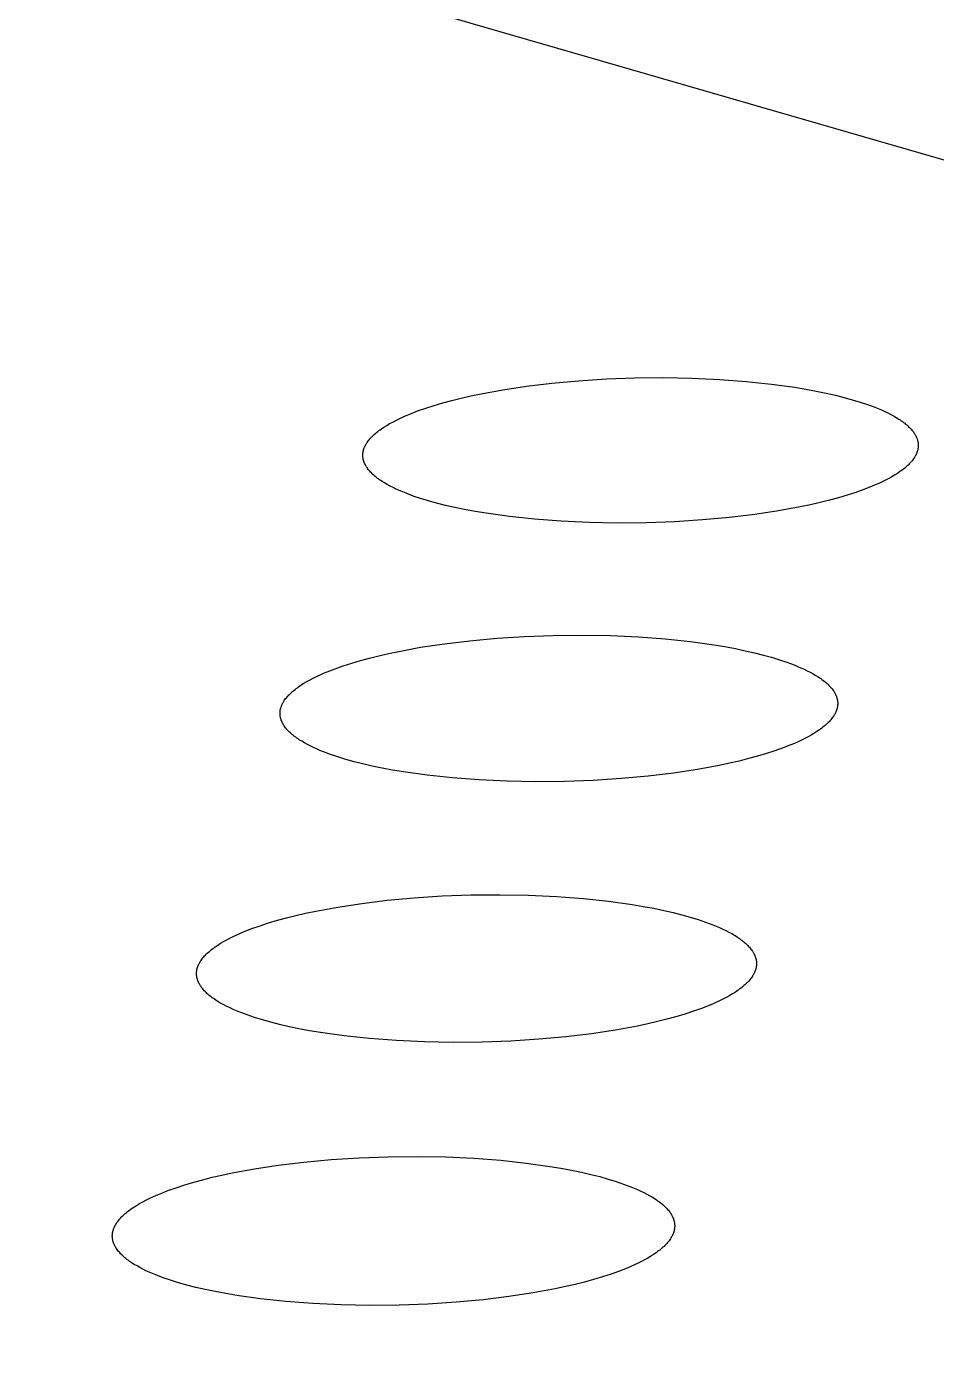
# Model space of a CAD drawing. Header units: millimetres. Extents: x -987 to 2591, y -102 to 2398.
# Drawn here: x -116.15 to -106.68, y 748.63 to 762.49 of the extents above; entities that cross this region are included whole.
import ezdxf

# ---------------------------------------------------------------- set-up
doc = ezdxf.new("R2010")
doc.units = ezdxf.units.MM
doc.header["$MEASUREMENT"] = 0
doc.layers.add('Utwórz2D linie widoczne', color=7, linetype='Continuous', true_color=0x000000)

msp = doc.modelspace()

# ---------------------------------------------------------------- linework, layer by layer
at = {"layer": 'Utwórz2D linie widoczne'}
for p, q in [((-146.357, 772.605), (34.728, 720.23)), ((-110.405, 758.81), (-110.115, 758.828)), ((-110.115, 758.828), (-109.819, 758.839)), ((-109.819, 758.839), (-109.521, 758.842)), ((-109.521, 758.842), (-109.225, 758.836)), ((-109.225, 758.836), (-108.937, 758.823)), ((-108.937, 758.823), (-108.66, 758.803)), ((-111.525, 758.652), (-111.42, 758.674)), ((-111.42, 758.674), (-111.193, 758.716)), ((-111.193, 758.716), (-110.947, 758.753)), ((-110.947, 758.753), (-110.683, 758.784)), ((-110.683, 758.784), (-110.405, 758.81)), ((-108.66, 758.803), (-108.398, 758.775)), ((-108.398, 758.775), (-108.155, 758.741)), ((-108.155, 758.741), (-108.041, 758.722)), ((-108.041, 758.722), (-107.933, 758.702)), ((-107.933, 758.702), (-107.83, 758.681)), ((-107.83, 758.681), (-107.733, 758.659)), ((-111.995, 758.524), (-111.907, 758.553)), ((-111.907, 758.553), (-111.816, 758.58)), ((-111.816, 758.58), (-111.722, 758.605)), ((-111.722, 758.605), (-111.625, 758.629)), ((-111.625, 758.629), (-111.525, 758.652)), ((-107.733, 758.659), (-107.642, 758.636)), ((-107.642, 758.636), (-107.557, 758.612)), ((-107.557, 758.612), (-107.476, 758.588)), ((-107.476, 758.588), (-107.398, 758.561)), ((-107.398, 758.561), (-107.324, 758.534)), ((-112.339, 758.38), (-112.306, 758.397)), ((-112.306, 758.397), (-112.272, 758.414)), ((-112.272, 758.414), (-112.236, 758.431)), ((-112.236, 758.431), (-112.199, 758.447)), ((-112.199, 758.447), (-112.16, 758.463)), ((-112.16, 758.463), (-112.08, 758.495)), ((-112.08, 758.495), (-111.995, 758.524)), ((-107.324, 758.534), (-107.288, 758.519)), ((-107.288, 758.519), (-107.254, 758.505)), ((-107.254, 758.505), (-107.22, 758.49)), ((-107.22, 758.49), (-107.188, 758.474)), ((-107.188, 758.474), (-107.157, 758.459)), ((-107.157, 758.459), (-107.128, 758.443)), ((-107.128, 758.443), (-107.1, 758.426)), ((-107.1, 758.426), (-107.073, 758.41)), ((-107.073, 758.41), (-107.06, 758.401)), ((-107.06, 758.401), (-107.048, 758.393)), ((-112.529, 758.253), (-112.518, 758.262)), ((-112.518, 758.262), (-112.507, 758.272)), ((-112.507, 758.272), (-112.495, 758.281)), ((-112.495, 758.281), (-112.483, 758.29)), ((-112.483, 758.29), (-112.47, 758.299)), ((-112.47, 758.299), (-112.457, 758.309)), ((-112.457, 758.309), (-112.43, 758.327)), ((-112.43, 758.327), (-112.401, 758.345)), ((-112.401, 758.345), (-112.371, 758.363)), ((-112.371, 758.363), (-112.339, 758.38)), ((-107.048, 758.393), (-107.035, 758.384)), ((-107.035, 758.384), (-107.024, 758.376)), ((-107.024, 758.376), (-107.012, 758.367)), ((-107.012, 758.367), (-107.002, 758.358)), ((-107.002, 758.358), (-106.991, 758.349)), ((-106.991, 758.349), (-106.981, 758.34)), ((-106.981, 758.34), (-106.971, 758.331)), ((-106.971, 758.331), (-106.962, 758.322)), ((-106.962, 758.322), (-106.953, 758.313)), ((-106.953, 758.313), (-106.945, 758.304)), ((-106.945, 758.304), (-106.937, 758.295)), ((-106.937, 758.295), (-106.929, 758.286)), ((-106.929, 758.286), (-106.922, 758.277)), ((-106.922, 758.277), (-106.916, 758.267)), ((-106.916, 758.267), (-106.912, 758.263)), ((-106.912, 758.263), (-106.909, 758.258)), ((-106.909, 758.258), (-106.906, 758.253)), ((-112.632, 758.118), (-112.63, 758.123)), ((-112.63, 758.123), (-112.628, 758.127)), ((-112.628, 758.127), (-112.625, 758.132)), ((-112.625, 758.132), (-112.623, 758.137)), ((-112.623, 758.137), (-112.62, 758.142)), ((-112.62, 758.142), (-112.618, 758.147)), ((-112.618, 758.147), (-112.615, 758.152)), ((-112.615, 758.152), (-112.612, 758.157)), ((-112.612, 758.157), (-112.609, 758.162)), ((-112.609, 758.162), (-112.606, 758.166)), ((-112.606, 758.166), (-112.599, 758.176)), ((-112.599, 758.176), (-112.592, 758.186)), ((-112.592, 758.186), (-112.584, 758.196)), ((-112.584, 758.196), (-112.576, 758.205)), ((-112.576, 758.205), (-112.567, 758.215)), ((-112.567, 758.215), (-112.558, 758.224)), ((-112.558, 758.224), (-112.549, 758.234)), ((-112.549, 758.234), (-112.539, 758.243)), ((-112.539, 758.243), (-112.529, 758.253)), ((-106.906, 758.253), (-106.904, 758.249)), ((-106.904, 758.249), (-106.901, 758.244)), ((-106.901, 758.244), (-106.898, 758.239)), ((-106.898, 758.239), (-106.896, 758.234)), ((-106.896, 758.234), (-106.893, 758.23)), ((-106.893, 758.23), (-106.891, 758.225)), ((-106.891, 758.225), (-106.889, 758.22)), ((-106.889, 758.22), (-106.887, 758.215)), ((-106.887, 758.215), (-106.885, 758.211)), ((-106.885, 758.211), (-106.883, 758.206)), ((-106.883, 758.206), (-106.882, 758.201)), ((-106.882, 758.201), (-106.88, 758.196)), ((-106.88, 758.196), (-106.879, 758.191)), ((-106.879, 758.191), (-106.878, 758.186)), ((-106.878, 758.186), (-106.876, 758.182)), ((-106.876, 758.182), (-106.875, 758.177)), ((-106.875, 758.177), (-106.874, 758.172)), ((-106.874, 758.172), (-106.873, 758.167)), ((-106.873, 758.167), (-106.873, 758.162)), ((-106.873, 758.162), (-106.872, 758.157)), ((-106.872, 758.157), (-106.872, 758.153)), ((-106.872, 758.153), (-106.871, 758.148)), ((-106.871, 758.123), (-106.872, 758.118)), ((-106.872, 758.118), (-106.872, 758.114)), ((-106.871, 758.148), (-106.871, 758.143)), ((-106.871, 758.143), (-106.871, 758.138)), ((-106.871, 758.138), (-106.871, 758.133)), ((-106.871, 758.133), (-106.871, 758.128)), ((-106.871, 758.128), (-106.871, 758.123)), ((-112.65, 758.039), (-112.649, 758.044)), ((-112.65, 758.035), (-112.65, 758.039)), ((-112.65, 758.03), (-112.65, 758.035)), ((-112.649, 758.025), (-112.65, 758.03)), ((-112.649, 758.054), (-112.648, 758.059)), ((-112.649, 758.049), (-112.649, 758.054)), ((-112.649, 758.044), (-112.649, 758.049)), ((-112.649, 758.02), (-112.649, 758.025)), ((-112.649, 758.015), (-112.649, 758.02)), ((-112.648, 758.01), (-112.649, 758.015)), ((-112.648, 758.059), (-112.647, 758.064)), ((-112.647, 758.005), (-112.648, 758.01)), ((-112.647, 758.069), (-112.646, 758.074)), ((-112.647, 758.064), (-112.647, 758.069)), ((-112.647, 758.001), (-112.647, 758.005)), ((-112.646, 757.996), (-112.647, 758.001)), ((-112.646, 758.074), (-112.645, 758.079)), ((-112.645, 757.991), (-112.646, 757.996)), ((-112.645, 758.079), (-112.644, 758.083)), ((-112.644, 757.986), (-112.645, 757.991)), ((-112.644, 758.083), (-112.642, 758.088)), ((-112.642, 757.981), (-112.644, 757.986)), ((-112.642, 758.088), (-112.641, 758.093)), ((-112.641, 757.976), (-112.642, 757.981)), ((-112.641, 758.093), (-112.639, 758.098)), ((-112.639, 758.098), (-112.638, 758.103)), ((-112.638, 758.103), (-112.636, 758.108)), ((-112.636, 758.108), (-112.634, 758.113)), ((-112.634, 758.113), (-112.632, 758.118)), ((-106.928, 757.987), (-106.935, 757.977)), ((-106.921, 757.996), (-106.928, 757.987)), ((-106.914, 758.006), (-106.921, 757.996)), ((-106.911, 758.011), (-106.914, 758.006)), ((-106.908, 758.016), (-106.911, 758.011)), ((-106.905, 758.021), (-106.908, 758.016)), ((-106.902, 758.026), (-106.905, 758.021)), ((-106.899, 758.03), (-106.902, 758.026)), ((-106.897, 758.035), (-106.899, 758.03)), ((-106.894, 758.04), (-106.897, 758.035)), ((-106.892, 758.045), (-106.894, 758.04)), ((-106.89, 758.05), (-106.892, 758.045)), ((-106.888, 758.055), (-106.89, 758.05)), ((-106.886, 758.06), (-106.888, 758.055)), ((-106.884, 758.065), (-106.886, 758.06)), ((-106.882, 758.07), (-106.884, 758.065)), ((-106.881, 758.074), (-106.882, 758.07)), ((-106.879, 758.079), (-106.881, 758.074)), ((-106.878, 758.084), (-106.879, 758.079)), ((-106.877, 758.089), (-106.878, 758.084)), ((-106.876, 758.094), (-106.877, 758.089)), ((-106.875, 758.099), (-106.876, 758.094)), ((-106.874, 758.104), (-106.875, 758.099)), ((-106.873, 758.109), (-106.874, 758.104)), ((-106.872, 758.114), (-106.873, 758.109)), ((-112.639, 757.972), (-112.641, 757.976)), ((-112.638, 757.967), (-112.639, 757.972)), ((-112.636, 757.962), (-112.638, 757.967)), ((-112.634, 757.957), (-112.636, 757.962)), ((-112.632, 757.952), (-112.634, 757.957)), ((-112.63, 757.948), (-112.632, 757.952)), ((-112.628, 757.943), (-112.63, 757.948)), ((-112.626, 757.938), (-112.628, 757.943)), ((-112.623, 757.933), (-112.626, 757.938)), ((-112.621, 757.929), (-112.623, 757.933)), ((-112.618, 757.924), (-112.621, 757.929)), ((-112.615, 757.919), (-112.618, 757.924)), ((-112.612, 757.915), (-112.615, 757.919)), ((-112.609, 757.91), (-112.612, 757.915)), ((-112.606, 757.905), (-112.609, 757.91)), ((-112.6, 757.896), (-112.606, 757.905)), ((-112.593, 757.887), (-112.6, 757.896)), ((-112.585, 757.877), (-112.593, 757.887)), ((-112.577, 757.868), (-112.585, 757.877)), ((-112.569, 757.859), (-112.577, 757.868)), ((-112.56, 757.85), (-112.569, 757.859)), ((-112.551, 757.841), (-112.56, 757.85)), ((-112.541, 757.832), (-112.551, 757.841)), ((-107.088, 757.845), (-107.117, 757.827)), ((-107.061, 757.864), (-107.088, 757.845)), ((-107.048, 757.873), (-107.061, 757.864)), ((-107.036, 757.882), (-107.048, 757.873)), ((-107.024, 757.891), (-107.036, 757.882)), ((-107.012, 757.901), (-107.024, 757.891)), ((-107.001, 757.91), (-107.012, 757.901)), ((-106.99, 757.92), (-107.001, 757.91)), ((-106.98, 757.929), (-106.99, 757.92)), ((-106.97, 757.939), (-106.98, 757.929)), ((-106.961, 757.948), (-106.97, 757.939)), ((-106.952, 757.958), (-106.961, 757.948)), ((-106.943, 757.967), (-106.952, 757.958)), ((-106.935, 757.977), (-106.943, 757.967)), ((-112.531, 757.823), (-112.541, 757.832)), ((-112.521, 757.814), (-112.531, 757.823)), ((-112.51, 757.805), (-112.521, 757.814)), ((-112.499, 757.797), (-112.51, 757.805)), ((-112.487, 757.788), (-112.499, 757.797)), ((-112.475, 757.779), (-112.487, 757.788)), ((-112.463, 757.771), (-112.475, 757.779)), ((-112.45, 757.762), (-112.463, 757.771)), ((-112.423, 757.746), (-112.45, 757.762)), ((-112.395, 757.729), (-112.423, 757.746)), ((-112.366, 757.713), (-112.395, 757.729)), ((-112.335, 757.698), (-112.366, 757.713)), ((-107.357, 757.709), (-107.437, 757.677)), ((-107.319, 757.725), (-107.357, 757.709)), ((-107.282, 757.741), (-107.319, 757.725)), ((-107.246, 757.758), (-107.282, 757.741)), ((-107.211, 757.775), (-107.246, 757.758)), ((-107.178, 757.792), (-107.211, 757.775)), ((-107.147, 757.81), (-107.178, 757.792)), ((-107.117, 757.827), (-107.147, 757.81)), ((-112.303, 757.682), (-112.335, 757.698)), ((-112.27, 757.667), (-112.303, 757.682)), ((-112.235, 757.653), (-112.27, 757.667)), ((-112.2, 757.638), (-112.235, 757.653)), ((-112.126, 757.61), (-112.2, 757.638)), ((-112.048, 757.584), (-112.126, 757.61)), ((-111.967, 757.559), (-112.048, 757.584)), ((-107.795, 757.567), (-107.892, 757.543)), ((-107.701, 757.592), (-107.795, 757.567)), ((-107.61, 757.619), (-107.701, 757.592)), ((-107.522, 757.648), (-107.61, 757.619)), ((-107.437, 757.677), (-107.522, 757.648)), ((-111.882, 757.536), (-111.967, 757.559)), ((-111.79, 757.513), (-111.882, 757.536)), ((-111.693, 757.491), (-111.79, 757.513)), ((-111.591, 757.469), (-111.693, 757.491)), ((-111.482, 757.449), (-111.591, 757.469)), ((-111.368, 757.43), (-111.482, 757.449)), ((-111.125, 757.396), (-111.368, 757.43)), ((-108.324, 757.456), (-108.571, 757.419)), ((-108.098, 757.497), (-108.324, 757.456)), ((-107.992, 757.52), (-108.098, 757.497)), ((-107.892, 757.543), (-107.992, 757.52)), ((-110.863, 757.368), (-111.125, 757.396)), ((-110.585, 757.348), (-110.863, 757.368)), ((-110.296, 757.334), (-110.585, 757.348)), ((-110, 757.329), (-110.296, 757.334)), ((-109.701, 757.332), (-110, 757.329)), ((-109.404, 757.343), (-109.701, 757.332)), ((-109.114, 757.361), (-109.404, 757.343)), ((-108.835, 757.387), (-109.114, 757.361)), ((-108.571, 757.419), (-108.835, 757.387)), ((-112.048, 756.036), (-111.8, 756.073)), ((-111.8, 756.073), (-111.536, 756.105)), ((-111.536, 756.105), (-111.256, 756.131)), ((-111.256, 756.131), (-110.966, 756.149)), ((-110.966, 756.149), (-110.668, 756.16)), ((-110.668, 756.16), (-110.369, 756.163)), ((-110.369, 756.163), (-110.072, 756.158)), ((-110.072, 756.158), (-109.782, 756.144)), ((-109.782, 756.144), (-109.504, 756.124)), ((-109.504, 756.124), (-109.241, 756.096)), ((-109.241, 756.096), (-108.998, 756.062)), ((-108.998, 756.062), (-108.883, 756.043)), ((-108.883, 756.043), (-108.774, 756.022)), ((-112.673, 755.899), (-112.579, 755.924)), ((-112.579, 755.924), (-112.482, 755.949)), ((-112.482, 755.949), (-112.381, 755.972)), ((-112.381, 755.972), (-112.275, 755.994)), ((-112.275, 755.994), (-112.048, 756.036)), ((-108.774, 756.022), (-108.671, 756.001)), ((-108.671, 756.001), (-108.574, 755.979)), ((-108.574, 755.979), (-108.482, 755.956)), ((-108.482, 755.956), (-108.397, 755.932)), ((-108.397, 755.932), (-108.315, 755.907)), ((-108.315, 755.907), (-108.237, 755.88)), ((-113.095, 755.749), (-113.058, 755.766)), ((-113.058, 755.766), (-113.019, 755.782)), ((-113.019, 755.782), (-112.939, 755.813)), ((-112.939, 755.813), (-112.854, 755.843)), ((-112.854, 755.843), (-112.765, 755.872)), ((-112.765, 755.872), (-112.673, 755.899)), ((-108.237, 755.88), (-108.163, 755.853)), ((-108.163, 755.853), (-108.127, 755.838)), ((-108.127, 755.838), (-108.092, 755.823)), ((-108.092, 755.823), (-108.059, 755.808)), ((-108.059, 755.808), (-108.027, 755.793)), ((-108.027, 755.793), (-107.996, 755.777)), ((-107.996, 755.777), (-107.966, 755.761)), ((-113.331, 755.616), (-113.318, 755.626)), ((-113.318, 755.626), (-113.29, 755.644)), ((-113.29, 755.644), (-113.262, 755.662)), ((-113.262, 755.662), (-113.231, 755.68)), ((-113.231, 755.68), (-113.199, 755.698)), ((-113.199, 755.698), (-113.166, 755.715)), ((-113.166, 755.715), (-113.131, 755.732)), ((-113.131, 755.732), (-113.095, 755.749)), ((-107.966, 755.761), (-107.938, 755.744)), ((-107.938, 755.744), (-107.911, 755.728)), ((-107.911, 755.728), (-107.898, 755.719)), ((-107.898, 755.719), (-107.886, 755.711)), ((-107.886, 755.711), (-107.874, 755.702)), ((-107.874, 755.702), (-107.862, 755.693)), ((-107.862, 755.693), (-107.851, 755.684)), ((-107.851, 755.684), (-107.84, 755.676)), ((-107.84, 755.676), (-107.829, 755.667)), ((-107.829, 755.667), (-107.819, 755.658)), ((-107.819, 755.658), (-107.809, 755.649)), ((-107.809, 755.649), (-107.8, 755.64)), ((-107.8, 755.64), (-107.791, 755.63)), ((-107.791, 755.63), (-107.783, 755.621)), ((-113.467, 755.482), (-113.46, 755.492)), ((-113.46, 755.492), (-113.453, 755.502)), ((-113.453, 755.502), (-113.445, 755.512)), ((-113.445, 755.512), (-113.437, 755.521)), ((-113.437, 755.521), (-113.428, 755.531)), ((-113.428, 755.531), (-113.419, 755.541)), ((-113.419, 755.541), (-113.41, 755.55)), ((-113.41, 755.55), (-113.4, 755.56)), ((-113.4, 755.56), (-113.389, 755.569)), ((-113.389, 755.569), (-113.379, 755.579)), ((-113.379, 755.579), (-113.367, 755.588)), ((-113.367, 755.588), (-113.355, 755.598)), ((-113.355, 755.598), (-113.343, 755.607)), ((-113.343, 755.607), (-113.331, 755.616)), ((-107.783, 755.621), (-107.775, 755.612)), ((-107.775, 755.612), (-107.767, 755.603)), ((-107.767, 755.603), (-107.76, 755.593)), ((-107.76, 755.593), (-107.753, 755.584)), ((-107.753, 755.584), (-107.75, 755.579)), ((-107.75, 755.579), (-107.747, 755.575)), ((-107.747, 755.575), (-107.744, 755.57)), ((-107.744, 755.57), (-107.741, 755.565)), ((-107.741, 755.565), (-107.739, 755.56)), ((-107.739, 755.56), (-107.736, 755.556)), ((-107.736, 755.556), (-107.734, 755.551)), ((-107.734, 755.551), (-107.731, 755.546)), ((-107.731, 755.546), (-107.729, 755.541)), ((-107.729, 755.541), (-107.727, 755.536)), ((-107.727, 755.536), (-107.725, 755.532)), ((-107.725, 755.532), (-107.723, 755.527)), ((-107.723, 755.527), (-107.721, 755.522)), ((-107.721, 755.522), (-107.72, 755.517)), ((-107.72, 755.517), (-107.718, 755.512)), ((-107.718, 755.512), (-107.717, 755.507)), ((-107.717, 755.507), (-107.715, 755.502)), ((-107.715, 755.502), (-107.714, 755.498)), ((-107.714, 755.498), (-107.713, 755.493)), ((-107.713, 755.493), (-107.712, 755.488)), ((-107.712, 755.488), (-107.711, 755.483)), ((-113.511, 755.364), (-113.51, 755.369)), ((-113.511, 755.359), (-113.511, 755.364)), ((-113.511, 755.354), (-113.511, 755.359)), ((-113.511, 755.349), (-113.511, 755.354)), ((-113.511, 755.344), (-113.511, 755.349)), ((-113.51, 755.374), (-113.509, 755.379)), ((-113.51, 755.369), (-113.51, 755.374)), ((-113.509, 755.379), (-113.508, 755.384)), ((-113.508, 755.384), (-113.507, 755.389)), ((-113.507, 755.389), (-113.506, 755.394)), ((-113.506, 755.394), (-113.505, 755.399)), ((-113.505, 755.399), (-113.504, 755.404)), ((-113.504, 755.404), (-113.502, 755.408)), ((-113.502, 755.408), (-113.501, 755.413)), ((-113.501, 755.413), (-113.499, 755.418)), ((-113.499, 755.418), (-113.497, 755.423)), ((-113.497, 755.423), (-113.496, 755.428)), ((-113.496, 755.428), (-113.494, 755.433)), ((-113.494, 755.433), (-113.491, 755.438)), ((-113.491, 755.438), (-113.489, 755.443)), ((-113.489, 755.443), (-113.487, 755.448)), ((-113.487, 755.448), (-113.484, 755.453)), ((-113.484, 755.453), (-113.482, 755.458)), ((-113.482, 755.458), (-113.479, 755.463)), ((-113.479, 755.463), (-113.476, 755.468)), ((-113.476, 755.468), (-113.473, 755.473)), ((-113.473, 755.473), (-113.47, 755.477)), ((-113.47, 755.477), (-113.467, 755.482)), ((-107.735, 755.35), (-107.737, 755.345)), ((-107.732, 755.355), (-107.735, 755.35)), ((-107.73, 755.36), (-107.732, 755.355)), ((-107.728, 755.365), (-107.73, 755.36)), ((-107.726, 755.37), (-107.728, 755.365)), ((-107.724, 755.375), (-107.726, 755.37)), ((-107.722, 755.38), (-107.724, 755.375)), ((-107.72, 755.385), (-107.722, 755.38)), ((-107.719, 755.389), (-107.72, 755.385)), ((-107.717, 755.394), (-107.719, 755.389)), ((-107.716, 755.399), (-107.717, 755.394)), ((-107.715, 755.404), (-107.716, 755.399)), ((-107.713, 755.409), (-107.715, 755.404)), ((-107.712, 755.414), (-107.713, 755.409)), ((-107.711, 755.424), (-107.712, 755.419)), ((-107.712, 755.419), (-107.712, 755.414)), ((-107.711, 755.483), (-107.711, 755.478)), ((-107.711, 755.478), (-107.71, 755.473)), ((-107.71, 755.429), (-107.711, 755.424)), ((-107.71, 755.473), (-107.71, 755.468)), ((-107.71, 755.468), (-107.709, 755.463)), ((-107.709, 755.439), (-107.71, 755.434)), ((-107.71, 755.434), (-107.71, 755.429)), ((-107.709, 755.463), (-107.709, 755.458)), ((-107.709, 755.458), (-107.709, 755.454)), ((-107.709, 755.454), (-107.709, 755.449)), ((-107.709, 755.449), (-107.709, 755.444)), ((-107.709, 755.444), (-107.709, 755.439)), ((-113.511, 755.34), (-113.511, 755.344)), ((-113.511, 755.335), (-113.511, 755.34)), ((-113.51, 755.33), (-113.511, 755.335)), ((-113.51, 755.325), (-113.51, 755.33)), ((-113.509, 755.32), (-113.51, 755.325)), ((-113.508, 755.315), (-113.509, 755.32)), ((-113.507, 755.31), (-113.508, 755.315)), ((-113.506, 755.305), (-113.507, 755.31)), ((-113.505, 755.3), (-113.506, 755.305)), ((-113.504, 755.296), (-113.505, 755.3)), ((-113.503, 755.291), (-113.504, 755.296)), ((-113.501, 755.286), (-113.503, 755.291)), ((-113.499, 755.281), (-113.501, 755.286)), ((-113.498, 755.276), (-113.499, 755.281)), ((-113.496, 755.271), (-113.498, 755.276)), ((-113.494, 755.267), (-113.496, 755.271)), ((-113.492, 755.262), (-113.494, 755.267)), ((-113.49, 755.257), (-113.492, 755.262)), ((-113.487, 755.252), (-113.49, 755.257)), ((-113.485, 755.247), (-113.487, 755.252)), ((-113.482, 755.243), (-113.485, 755.247)), ((-113.48, 755.238), (-113.482, 755.243)), ((-113.477, 755.233), (-113.48, 755.238)), ((-113.474, 755.228), (-113.477, 755.233)), ((-113.471, 755.224), (-113.474, 755.228)), ((-113.468, 755.219), (-113.471, 755.224)), ((-113.461, 755.209), (-113.468, 755.219)), ((-113.454, 755.2), (-113.461, 755.209)), ((-107.851, 755.214), (-107.862, 755.205)), ((-107.84, 755.224), (-107.851, 755.214)), ((-107.829, 755.233), (-107.84, 755.224)), ((-107.818, 755.243), (-107.829, 755.233)), ((-107.809, 755.253), (-107.818, 755.243)), ((-107.799, 755.262), (-107.809, 755.253)), ((-107.79, 755.272), (-107.799, 755.262)), ((-107.782, 755.282), (-107.79, 755.272)), ((-107.773, 755.291), (-107.782, 755.282)), ((-107.766, 755.301), (-107.773, 755.291)), ((-107.759, 755.311), (-107.766, 755.301)), ((-107.752, 755.321), (-107.759, 755.311)), ((-107.749, 755.325), (-107.752, 755.321)), ((-107.746, 755.33), (-107.749, 755.325)), ((-107.743, 755.335), (-107.746, 755.33)), ((-107.74, 755.34), (-107.743, 755.335)), ((-107.737, 755.345), (-107.74, 755.34)), ((-113.447, 755.191), (-113.454, 755.2)), ((-113.439, 755.181), (-113.447, 755.191)), ((-113.43, 755.172), (-113.439, 755.181)), ((-113.422, 755.163), (-113.43, 755.172)), ((-113.412, 755.154), (-113.422, 755.163)), ((-113.403, 755.145), (-113.412, 755.154)), ((-113.393, 755.136), (-113.403, 755.145)), ((-113.382, 755.127), (-113.393, 755.136)), ((-113.371, 755.118), (-113.382, 755.127)), ((-113.36, 755.109), (-113.371, 755.118)), ((-113.348, 755.101), (-113.36, 755.109)), ((-113.336, 755.092), (-113.348, 755.101)), ((-113.324, 755.084), (-113.336, 755.092)), ((-113.311, 755.075), (-113.324, 755.084)), ((-113.284, 755.058), (-113.311, 755.075)), ((-108.086, 755.07), (-108.122, 755.054)), ((-108.051, 755.087), (-108.086, 755.07)), ((-108.018, 755.105), (-108.051, 755.087)), ((-107.986, 755.123), (-108.018, 755.105)), ((-107.956, 755.14), (-107.986, 755.123)), ((-107.927, 755.159), (-107.956, 755.14)), ((-107.9, 755.177), (-107.927, 755.159)), ((-107.887, 755.186), (-107.9, 755.177)), ((-107.875, 755.196), (-107.887, 755.186)), ((-107.862, 755.205), (-107.875, 755.196)), ((-113.256, 755.042), (-113.284, 755.058)), ((-113.227, 755.026), (-113.256, 755.042)), ((-113.196, 755.01), (-113.227, 755.026)), ((-113.164, 754.994), (-113.196, 755.01)), ((-113.13, 754.979), (-113.164, 754.994)), ((-113.096, 754.964), (-113.13, 754.979)), ((-113.06, 754.95), (-113.096, 754.964)), ((-112.986, 754.922), (-113.06, 754.95)), ((-108.451, 754.931), (-108.543, 754.903)), ((-108.363, 754.959), (-108.451, 754.931)), ((-108.278, 754.989), (-108.363, 754.959)), ((-108.198, 755.021), (-108.278, 754.989)), ((-108.159, 755.037), (-108.198, 755.021)), ((-108.122, 755.054), (-108.159, 755.037)), ((-112.908, 754.895), (-112.986, 754.922)), ((-112.827, 754.87), (-112.908, 754.895)), ((-112.741, 754.846), (-112.827, 754.87)), ((-112.649, 754.823), (-112.741, 754.846)), ((-112.552, 754.801), (-112.649, 754.823)), ((-112.449, 754.779), (-112.552, 754.801)), ((-108.941, 754.808), (-109.169, 754.766)), ((-108.835, 754.83), (-108.941, 754.808)), ((-108.735, 754.853), (-108.835, 754.83)), ((-108.638, 754.878), (-108.735, 754.853)), ((-108.543, 754.903), (-108.638, 754.878)), ((-112.34, 754.759), (-112.449, 754.779)), ((-112.225, 754.74), (-112.34, 754.759)), ((-111.981, 754.706), (-112.225, 754.74)), ((-111.718, 754.678), (-111.981, 754.706)), ((-111.439, 754.657), (-111.718, 754.678)), ((-111.149, 754.643), (-111.439, 754.657)), ((-109.962, 754.67), (-110.253, 754.652)), ((-109.682, 754.696), (-109.962, 754.67)), ((-109.417, 754.728), (-109.682, 754.696)), ((-109.169, 754.766), (-109.417, 754.728)), ((-110.851, 754.638), (-111.149, 754.643)), ((-110.551, 754.641), (-110.851, 754.638)), ((-110.253, 754.652), (-110.551, 754.641)), ((-112.661, 753.372), (-112.395, 753.404)), ((-112.395, 753.404), (-112.114, 753.43)), ((-112.114, 753.43), (-111.823, 753.449)), ((-111.823, 753.449), (-111.524, 753.46)), ((-111.524, 753.46), (-111.223, 753.462)), ((-111.223, 753.462), (-110.925, 753.457)), ((-110.925, 753.457), (-110.634, 753.444)), ((-110.634, 753.444), (-110.355, 753.423)), ((-110.355, 753.423), (-110.092, 753.395)), ((-113.346, 753.246), (-113.245, 753.269)), ((-113.245, 753.269), (-113.138, 753.292)), ((-113.138, 753.292), (-112.91, 753.334)), ((-112.91, 753.334), (-112.661, 753.372)), ((-110.092, 753.395), (-109.847, 753.36)), ((-109.847, 753.36), (-109.732, 753.341)), ((-109.732, 753.341), (-109.623, 753.321)), ((-109.623, 753.321), (-109.519, 753.299)), ((-109.519, 753.299), (-109.421, 753.277)), ((-109.421, 753.277), (-109.33, 753.253)), ((-113.804, 753.11), (-113.719, 753.14)), ((-113.719, 753.14), (-113.63, 753.169)), ((-113.63, 753.169), (-113.538, 753.196)), ((-113.538, 753.196), (-113.443, 753.222)), ((-113.443, 753.222), (-113.346, 753.246)), ((-109.33, 753.253), (-109.243, 753.229)), ((-109.243, 753.229), (-109.162, 753.204)), ((-109.162, 753.204), (-109.083, 753.177)), ((-109.083, 753.177), (-109.009, 753.149)), ((-109.009, 753.149), (-108.973, 753.135)), ((-108.973, 753.135), (-108.938, 753.12)), ((-114.098, 752.976), (-114.066, 752.993)), ((-114.066, 752.993), (-114.033, 753.011)), ((-114.033, 753.011), (-113.998, 753.028)), ((-113.998, 753.028), (-113.962, 753.045)), ((-113.962, 753.045), (-113.924, 753.062)), ((-113.924, 753.062), (-113.885, 753.078)), ((-113.885, 753.078), (-113.804, 753.11)), ((-108.938, 753.12), (-108.905, 753.105)), ((-108.905, 753.105), (-108.872, 753.089)), ((-108.872, 753.089), (-108.841, 753.073)), ((-108.841, 753.073), (-108.812, 753.057)), ((-108.812, 753.057), (-108.783, 753.04)), ((-108.783, 753.04), (-108.756, 753.023)), ((-108.756, 753.023), (-108.743, 753.015)), ((-108.743, 753.015), (-108.731, 753.006)), ((-108.731, 753.006), (-108.719, 752.997)), ((-108.719, 752.997), (-108.707, 752.989)), ((-108.707, 752.989), (-108.695, 752.98)), ((-114.278, 752.845), (-114.268, 752.854)), ((-114.268, 752.854), (-114.257, 752.864)), ((-114.257, 752.864), (-114.246, 752.873)), ((-114.246, 752.873), (-114.235, 752.883)), ((-114.235, 752.883), (-114.223, 752.892)), ((-114.223, 752.892), (-114.211, 752.902)), ((-114.211, 752.902), (-114.198, 752.911)), ((-114.198, 752.911), (-114.185, 752.921)), ((-114.185, 752.921), (-114.158, 752.939)), ((-114.158, 752.939), (-114.129, 752.957)), ((-114.129, 752.957), (-114.098, 752.976)), ((-108.695, 752.98), (-108.685, 752.971)), ((-108.685, 752.971), (-108.674, 752.962)), ((-108.674, 752.962), (-108.664, 752.953)), ((-108.664, 752.953), (-108.654, 752.944)), ((-108.654, 752.944), (-108.645, 752.935)), ((-108.645, 752.935), (-108.636, 752.925)), ((-108.636, 752.925), (-108.627, 752.916)), ((-108.627, 752.916), (-108.619, 752.907)), ((-108.619, 752.907), (-108.612, 752.897)), ((-108.612, 752.897), (-108.605, 752.888)), ((-108.605, 752.888), (-108.598, 752.879)), ((-108.598, 752.879), (-108.595, 752.874)), ((-108.595, 752.874), (-108.592, 752.869)), ((-108.592, 752.869), (-108.589, 752.864)), ((-108.589, 752.864), (-108.586, 752.859)), ((-108.586, 752.859), (-108.583, 752.855)), ((-108.583, 752.855), (-108.581, 752.85)), ((-108.581, 752.85), (-108.578, 752.845)), ((-114.369, 752.707), (-114.368, 752.712)), ((-114.368, 752.712), (-114.366, 752.717)), ((-114.366, 752.717), (-114.364, 752.722)), ((-114.364, 752.722), (-114.362, 752.727)), ((-114.362, 752.727), (-114.36, 752.731)), ((-114.36, 752.731), (-114.358, 752.736)), ((-114.358, 752.736), (-114.355, 752.741)), ((-114.355, 752.741), (-114.353, 752.746)), ((-114.353, 752.746), (-114.35, 752.751)), ((-114.35, 752.751), (-114.347, 752.756)), ((-114.347, 752.756), (-114.344, 752.761)), ((-114.344, 752.761), (-114.342, 752.766)), ((-114.342, 752.766), (-114.338, 752.771)), ((-114.338, 752.771), (-114.335, 752.776)), ((-114.335, 752.776), (-114.328, 752.786)), ((-114.328, 752.786), (-114.321, 752.796)), ((-114.321, 752.796), (-114.313, 752.806)), ((-114.313, 752.806), (-114.305, 752.815)), ((-114.305, 752.815), (-114.296, 752.825)), ((-114.296, 752.825), (-114.287, 752.835)), ((-114.287, 752.835), (-114.278, 752.845)), ((-108.578, 752.845), (-108.576, 752.84)), ((-108.576, 752.84), (-108.574, 752.835)), ((-108.574, 752.835), (-108.571, 752.831)), ((-108.571, 752.831), (-108.569, 752.826)), ((-108.569, 752.826), (-108.568, 752.821)), ((-108.568, 752.821), (-108.566, 752.816)), ((-108.566, 752.816), (-108.564, 752.811)), ((-108.564, 752.811), (-108.563, 752.806)), ((-108.563, 752.806), (-108.561, 752.801)), ((-108.561, 752.801), (-108.56, 752.796)), ((-108.56, 752.796), (-108.559, 752.792)), ((-108.559, 752.792), (-108.558, 752.787)), ((-108.558, 752.787), (-108.557, 752.782)), ((-108.557, 752.782), (-108.556, 752.777)), ((-108.556, 752.712), (-108.557, 752.707)), ((-108.556, 752.777), (-108.555, 752.772)), ((-108.555, 752.722), (-108.556, 752.717)), ((-108.556, 752.717), (-108.556, 752.712)), ((-108.555, 752.772), (-108.555, 752.767)), ((-108.555, 752.767), (-108.554, 752.762)), ((-108.554, 752.727), (-108.555, 752.722)), ((-108.554, 752.762), (-108.554, 752.757)), ((-108.554, 752.757), (-108.554, 752.752)), ((-108.554, 752.752), (-108.554, 752.747)), ((-108.554, 752.747), (-108.554, 752.742)), ((-108.554, 752.742), (-108.554, 752.737)), ((-108.554, 752.737), (-108.554, 752.732)), ((-108.554, 752.732), (-108.554, 752.727)), ((-114.38, 752.652), (-114.379, 752.657)), ((-114.38, 752.647), (-114.38, 752.652)), ((-114.38, 752.642), (-114.38, 752.647)), ((-114.38, 752.637), (-114.38, 752.642)), ((-114.38, 752.632), (-114.38, 752.637)), ((-114.379, 752.627), (-114.38, 752.632)), ((-114.379, 752.662), (-114.378, 752.667)), ((-114.379, 752.657), (-114.379, 752.662)), ((-114.379, 752.622), (-114.379, 752.627)), ((-114.378, 752.617), (-114.379, 752.622)), ((-114.378, 752.672), (-114.377, 752.677)), ((-114.378, 752.667), (-114.378, 752.672)), ((-114.378, 752.612), (-114.378, 752.617)), ((-114.377, 752.607), (-114.378, 752.612)), ((-114.377, 752.677), (-114.376, 752.682)), ((-114.376, 752.602), (-114.377, 752.607)), ((-114.376, 752.682), (-114.375, 752.687)), ((-114.375, 752.598), (-114.376, 752.602)), ((-114.375, 752.687), (-114.374, 752.692)), ((-114.374, 752.593), (-114.375, 752.598)), ((-114.374, 752.692), (-114.372, 752.697)), ((-114.373, 752.588), (-114.374, 752.593)), ((-114.371, 752.583), (-114.373, 752.588)), ((-114.372, 752.697), (-114.371, 752.702)), ((-114.371, 752.702), (-114.369, 752.707)), ((-114.37, 752.578), (-114.371, 752.583)), ((-114.368, 752.573), (-114.37, 752.578)), ((-114.366, 752.568), (-114.368, 752.573)), ((-108.627, 752.574), (-108.635, 752.564)), ((-108.619, 752.583), (-108.627, 752.574)), ((-108.611, 752.593), (-108.619, 752.583)), ((-108.604, 752.603), (-108.611, 752.593)), ((-108.597, 752.613), (-108.604, 752.603)), ((-108.594, 752.618), (-108.597, 752.613)), ((-108.591, 752.623), (-108.594, 752.618)), ((-108.588, 752.628), (-108.591, 752.623)), ((-108.585, 752.633), (-108.588, 752.628)), ((-108.582, 752.638), (-108.585, 752.633)), ((-108.58, 752.643), (-108.582, 752.638)), ((-108.577, 752.648), (-108.58, 752.643)), ((-108.575, 752.653), (-108.577, 752.648)), ((-108.573, 752.658), (-108.575, 752.653)), ((-108.571, 752.663), (-108.573, 752.658)), ((-108.569, 752.668), (-108.571, 752.663)), ((-108.567, 752.673), (-108.569, 752.668)), ((-108.565, 752.678), (-108.567, 752.673)), ((-108.563, 752.682), (-108.565, 752.678)), ((-108.562, 752.687), (-108.563, 752.682)), ((-108.561, 752.692), (-108.562, 752.687)), ((-108.559, 752.697), (-108.561, 752.692)), ((-108.558, 752.702), (-108.559, 752.697)), ((-108.557, 752.707), (-108.558, 752.702)), ((-114.365, 752.563), (-114.366, 752.568)), ((-114.363, 752.558), (-114.365, 752.563)), ((-114.361, 752.554), (-114.363, 752.558)), ((-114.358, 752.549), (-114.361, 752.554)), ((-114.356, 752.544), (-114.358, 752.549)), ((-114.354, 752.539), (-114.356, 752.544)), ((-114.351, 752.534), (-114.354, 752.539)), ((-114.348, 752.53), (-114.351, 752.534)), ((-114.346, 752.525), (-114.348, 752.53)), ((-114.343, 752.52), (-114.346, 752.525)), ((-114.34, 752.515), (-114.343, 752.52)), ((-114.336, 752.51), (-114.34, 752.515)), ((-114.33, 752.501), (-114.336, 752.51)), ((-114.323, 752.492), (-114.33, 752.501)), ((-114.315, 752.482), (-114.323, 752.492)), ((-114.307, 752.473), (-114.315, 752.482)), ((-114.299, 752.463), (-114.307, 752.473)), ((-114.29, 752.454), (-114.299, 752.463)), ((-114.281, 752.445), (-114.29, 752.454)), ((-114.271, 752.436), (-114.281, 752.445)), ((-114.261, 752.427), (-114.271, 752.436)), ((-108.773, 752.45), (-108.802, 752.431)), ((-108.746, 752.468), (-108.773, 752.45)), ((-108.733, 752.478), (-108.746, 752.468)), ((-108.72, 752.487), (-108.733, 752.478)), ((-108.708, 752.497), (-108.72, 752.487)), ((-108.696, 752.506), (-108.708, 752.497)), ((-108.685, 752.516), (-108.696, 752.506)), ((-108.674, 752.525), (-108.685, 752.516)), ((-108.664, 752.535), (-108.674, 752.525)), ((-108.654, 752.544), (-108.664, 752.535)), ((-108.644, 752.554), (-108.654, 752.544)), ((-108.635, 752.564), (-108.644, 752.554)), ((-114.251, 752.418), (-114.261, 752.427)), ((-114.24, 752.409), (-114.251, 752.418)), ((-114.228, 752.4), (-114.24, 752.409)), ((-114.217, 752.391), (-114.228, 752.4)), ((-114.205, 752.383), (-114.217, 752.391)), ((-114.192, 752.374), (-114.205, 752.383)), ((-114.179, 752.365), (-114.192, 752.374)), ((-114.153, 752.348), (-114.179, 752.365)), ((-114.124, 752.332), (-114.153, 752.348)), ((-114.095, 752.316), (-114.124, 752.332)), ((-114.064, 752.3), (-114.095, 752.316)), ((-114.031, 752.284), (-114.064, 752.3)), ((-109.045, 752.311), (-109.126, 752.279)), ((-109.006, 752.327), (-109.045, 752.311)), ((-108.969, 752.344), (-109.006, 752.327)), ((-108.932, 752.361), (-108.969, 752.344)), ((-108.898, 752.378), (-108.932, 752.361)), ((-108.864, 752.396), (-108.898, 752.378)), ((-108.832, 752.413), (-108.864, 752.396)), ((-108.802, 752.431), (-108.832, 752.413)), ((-113.998, 752.269), (-114.031, 752.284)), ((-113.963, 752.254), (-113.998, 752.269)), ((-113.928, 752.239), (-113.963, 752.254)), ((-113.853, 752.211), (-113.928, 752.239)), ((-113.775, 752.184), (-113.853, 752.211)), ((-113.693, 752.159), (-113.775, 752.184)), ((-113.607, 752.135), (-113.693, 752.159)), ((-109.487, 752.166), (-109.584, 752.142)), ((-109.392, 752.192), (-109.487, 752.166)), ((-109.3, 752.22), (-109.392, 752.192)), ((-109.211, 752.249), (-109.3, 752.22)), ((-109.126, 752.279), (-109.211, 752.249)), ((-113.515, 752.112), (-113.607, 752.135)), ((-113.417, 752.089), (-113.515, 752.112)), ((-113.314, 752.067), (-113.417, 752.089)), ((-113.204, 752.047), (-113.314, 752.067)), ((-113.089, 752.028), (-113.204, 752.047)), ((-112.844, 751.993), (-113.089, 752.028)), ((-110.021, 752.054), (-110.269, 752.016)), ((-109.792, 752.096), (-110.021, 752.054)), ((-109.685, 752.119), (-109.792, 752.096)), ((-109.584, 752.142), (-109.685, 752.119)), ((-112.58, 751.965), (-112.844, 751.993)), ((-112.3, 751.944), (-112.58, 751.965)), ((-112.009, 751.93), (-112.3, 751.944)), ((-111.71, 751.925), (-112.009, 751.93)), ((-111.409, 751.928), (-111.71, 751.925)), ((-111.109, 751.939), (-111.409, 751.928)), ((-110.817, 751.958), (-111.109, 751.939)), ((-110.536, 751.983), (-110.817, 751.958)), ((-110.269, 752.016), (-110.536, 751.983)), ((-113.778, 750.61), (-113.529, 750.648)), ((-113.529, 750.648), (-113.262, 750.681)), ((-113.262, 750.681), (-112.98, 750.707)), ((-112.98, 750.707), (-112.687, 750.726)), ((-112.687, 750.726), (-112.387, 750.737)), ((-112.387, 750.737), (-112.085, 750.74)), ((-112.085, 750.74), (-111.786, 750.734)), ((-111.786, 750.734), (-111.494, 750.721)), ((-111.494, 750.721), (-111.213, 750.699)), ((-111.213, 750.699), (-110.949, 750.671)), ((-110.949, 750.671), (-110.703, 750.636)), ((-110.703, 750.636), (-110.588, 750.617)), ((-114.409, 750.471), (-114.314, 750.497)), ((-114.314, 750.497), (-114.216, 750.522)), ((-114.216, 750.522), (-114.115, 750.545)), ((-114.115, 750.545), (-114.008, 750.568)), ((-114.008, 750.568), (-113.778, 750.61)), ((-110.588, 750.617), (-110.478, 750.596)), ((-110.478, 750.596), (-110.374, 750.575)), ((-110.374, 750.575), (-110.276, 750.552)), ((-110.276, 750.552), (-110.184, 750.529)), ((-110.184, 750.529), (-110.097, 750.504)), ((-110.097, 750.504), (-110.015, 750.479)), ((-114.759, 750.352), (-114.677, 750.384)), ((-114.677, 750.384), (-114.591, 750.414)), ((-114.591, 750.414), (-114.502, 750.443)), ((-114.502, 750.443), (-114.409, 750.471)), ((-110.015, 750.479), (-109.937, 750.452)), ((-109.937, 750.452), (-109.862, 750.424)), ((-109.862, 750.424), (-109.826, 750.409)), ((-109.826, 750.409), (-109.791, 750.394)), ((-109.791, 750.394), (-109.757, 750.379)), ((-109.757, 750.379), (-109.725, 750.363)), ((-109.725, 750.363), (-109.694, 750.347)), ((-115.032, 750.212), (-115.003, 750.23)), ((-115.003, 750.23), (-114.973, 750.249)), ((-114.973, 750.249), (-114.94, 750.267)), ((-114.94, 750.267), (-114.907, 750.284)), ((-114.907, 750.284), (-114.872, 750.302)), ((-114.872, 750.302), (-114.835, 750.319)), ((-114.835, 750.319), (-114.797, 750.335)), ((-114.797, 750.335), (-114.759, 750.352)), ((-109.694, 750.347), (-109.664, 750.331)), ((-109.664, 750.331), (-109.635, 750.314)), ((-109.635, 750.314), (-109.608, 750.297)), ((-109.608, 750.297), (-109.595, 750.288)), ((-109.595, 750.288), (-109.583, 750.279)), ((-109.583, 750.279), (-109.571, 750.271)), ((-109.571, 750.271), (-109.559, 750.262)), ((-109.559, 750.262), (-109.547, 750.253)), ((-109.547, 750.253), (-109.536, 750.244)), ((-109.536, 750.244), (-109.526, 750.235)), ((-109.526, 750.235), (-109.516, 750.226)), ((-109.516, 750.226), (-109.506, 750.217)), ((-109.506, 750.217), (-109.497, 750.207)), ((-115.196, 750.067), (-115.189, 750.077)), ((-115.189, 750.077), (-115.18, 750.087)), ((-115.18, 750.087), (-115.172, 750.097)), ((-115.172, 750.097), (-115.163, 750.107)), ((-115.163, 750.107), (-115.153, 750.117)), ((-115.153, 750.117), (-115.143, 750.126)), ((-115.143, 750.126), (-115.132, 750.136)), ((-115.132, 750.136), (-115.121, 750.146)), ((-115.121, 750.146), (-115.11, 750.155)), ((-115.11, 750.155), (-115.098, 750.165)), ((-115.098, 750.165), (-115.086, 750.174)), ((-115.086, 750.174), (-115.073, 750.184)), ((-115.073, 750.184), (-115.06, 750.193)), ((-115.06, 750.193), (-115.032, 750.212)), ((-109.497, 750.207), (-109.488, 750.198)), ((-109.488, 750.198), (-109.479, 750.189)), ((-109.479, 750.189), (-109.471, 750.179)), ((-109.471, 750.179), (-109.464, 750.17)), ((-109.464, 750.17), (-109.456, 750.16)), ((-109.456, 750.16), (-109.45, 750.151)), ((-109.45, 750.151), (-109.446, 750.146)), ((-109.446, 750.146), (-109.443, 750.141)), ((-109.443, 750.141), (-109.44, 750.136)), ((-109.44, 750.136), (-109.438, 750.132)), ((-109.438, 750.132), (-109.435, 750.127)), ((-109.435, 750.127), (-109.432, 750.122)), ((-109.432, 750.122), (-109.43, 750.117)), ((-109.43, 750.117), (-109.427, 750.112)), ((-109.427, 750.112), (-109.425, 750.107)), ((-109.425, 750.107), (-109.423, 750.102)), ((-109.423, 750.102), (-109.421, 750.098)), ((-109.421, 750.098), (-109.419, 750.093)), ((-109.419, 750.093), (-109.417, 750.088)), ((-109.417, 750.088), (-109.416, 750.083)), ((-109.416, 750.083), (-109.414, 750.078)), ((-109.414, 750.078), (-109.413, 750.073)), ((-115.254, 749.937), (-115.253, 749.942)), ((-115.253, 749.947), (-115.252, 749.952)), ((-115.253, 749.942), (-115.253, 749.947)), ((-115.252, 749.952), (-115.251, 749.957)), ((-115.251, 749.957), (-115.249, 749.962)), ((-115.249, 749.962), (-115.248, 749.967)), ((-115.248, 749.967), (-115.247, 749.972)), ((-115.247, 749.972), (-115.245, 749.977)), ((-115.245, 749.977), (-115.243, 749.982)), ((-115.243, 749.982), (-115.242, 749.987)), ((-115.242, 749.987), (-115.24, 749.993)), ((-115.24, 749.993), (-115.238, 749.998)), ((-115.238, 749.998), (-115.236, 750.003)), ((-115.236, 750.003), (-115.233, 750.008)), ((-115.233, 750.008), (-115.231, 750.013)), ((-115.231, 750.013), (-115.228, 750.018)), ((-115.228, 750.018), (-115.226, 750.023)), ((-115.226, 750.023), (-115.223, 750.028)), ((-115.223, 750.028), (-115.22, 750.033)), ((-115.22, 750.033), (-115.217, 750.038)), ((-115.217, 750.038), (-115.211, 750.047)), ((-115.211, 750.047), (-115.204, 750.057)), ((-115.204, 750.057), (-115.196, 750.067)), ((-109.42, 749.938), (-109.422, 749.933)), ((-109.419, 749.943), (-109.42, 749.938)), ((-109.417, 749.948), (-109.419, 749.943)), ((-109.415, 749.953), (-109.417, 749.948)), ((-109.414, 749.958), (-109.415, 749.953)), ((-109.412, 749.963), (-109.414, 749.958)), ((-109.413, 750.073), (-109.412, 750.068)), ((-109.412, 750.068), (-109.41, 750.063)), ((-109.411, 749.968), (-109.412, 749.963)), ((-109.41, 749.973), (-109.411, 749.968)), ((-109.41, 750.063), (-109.409, 750.058)), ((-109.409, 749.978), (-109.41, 749.973)), ((-109.409, 750.058), (-109.408, 750.053)), ((-109.408, 749.983), (-109.409, 749.978)), ((-109.408, 750.053), (-109.408, 750.048)), ((-109.408, 750.048), (-109.407, 750.043)), ((-109.407, 749.988), (-109.408, 749.983)), ((-109.407, 750.043), (-109.406, 750.038)), ((-109.406, 749.998), (-109.407, 749.993)), ((-109.407, 749.993), (-109.407, 749.988)), ((-109.406, 750.038), (-109.406, 750.033)), ((-109.406, 750.033), (-109.405, 750.028)), ((-109.405, 750.008), (-109.406, 750.003)), ((-109.406, 750.003), (-109.406, 749.998)), ((-109.405, 750.028), (-109.405, 750.023)), ((-109.405, 750.023), (-109.405, 750.018)), ((-109.405, 750.018), (-109.405, 750.013)), ((-109.405, 750.013), (-109.405, 750.008)), ((-115.256, 749.917), (-115.255, 749.922)), ((-115.256, 749.912), (-115.256, 749.917)), ((-115.256, 749.907), (-115.256, 749.912)), ((-115.255, 749.902), (-115.256, 749.907)), ((-115.255, 749.932), (-115.254, 749.937)), ((-115.255, 749.927), (-115.255, 749.932)), ((-115.255, 749.922), (-115.255, 749.927)), ((-115.255, 749.897), (-115.255, 749.902)), ((-115.255, 749.892), (-115.255, 749.897)), ((-115.254, 749.887), (-115.255, 749.892)), ((-115.254, 749.882), (-115.254, 749.887)), ((-115.253, 749.877), (-115.254, 749.882)), ((-115.252, 749.872), (-115.253, 749.877)), ((-115.251, 749.868), (-115.252, 749.872)), ((-115.25, 749.863), (-115.251, 749.868)), ((-115.249, 749.858), (-115.25, 749.863)), ((-115.247, 749.853), (-115.249, 749.858)), ((-115.246, 749.848), (-115.247, 749.853)), ((-115.244, 749.843), (-115.246, 749.848)), ((-115.242, 749.838), (-115.244, 749.843)), ((-115.24, 749.833), (-115.242, 749.838)), ((-115.238, 749.828), (-115.24, 749.833)), ((-115.236, 749.823), (-115.238, 749.828)), ((-115.234, 749.818), (-115.236, 749.823)), ((-115.232, 749.813), (-115.234, 749.818)), ((-115.229, 749.809), (-115.232, 749.813)), ((-115.227, 749.804), (-115.229, 749.809)), ((-115.224, 749.799), (-115.227, 749.804)), ((-109.516, 749.804), (-109.527, 749.795)), ((-109.506, 749.814), (-109.516, 749.804)), ((-109.497, 749.824), (-109.506, 749.814)), ((-109.488, 749.834), (-109.497, 749.824)), ((-109.479, 749.843), (-109.488, 749.834)), ((-109.471, 749.853), (-109.479, 749.843)), ((-109.463, 749.863), (-109.471, 749.853)), ((-109.456, 749.873), (-109.463, 749.863)), ((-109.449, 749.883), (-109.456, 749.873)), ((-109.446, 749.888), (-109.449, 749.883)), ((-109.443, 749.893), (-109.446, 749.888)), ((-109.44, 749.898), (-109.443, 749.893)), ((-109.437, 749.903), (-109.44, 749.898)), ((-109.434, 749.908), (-109.437, 749.903)), ((-109.432, 749.913), (-109.434, 749.908)), ((-109.429, 749.918), (-109.432, 749.913)), ((-109.427, 749.923), (-109.429, 749.918)), ((-109.425, 749.928), (-109.427, 749.923)), ((-109.422, 749.933), (-109.425, 749.928)), ((-115.221, 749.794), (-115.224, 749.799)), ((-115.218, 749.789), (-115.221, 749.794)), ((-115.215, 749.784), (-115.218, 749.789)), ((-115.212, 749.78), (-115.215, 749.784)), ((-115.206, 749.77), (-115.212, 749.78)), ((-115.199, 749.761), (-115.206, 749.77)), ((-115.191, 749.751), (-115.199, 749.761)), ((-115.183, 749.742), (-115.191, 749.751)), ((-115.175, 749.732), (-115.183, 749.742)), ((-115.166, 749.723), (-115.175, 749.732)), ((-115.157, 749.714), (-115.166, 749.723)), ((-115.147, 749.705), (-115.157, 749.714)), ((-115.137, 749.695), (-115.147, 749.705)), ((-115.126, 749.686), (-115.137, 749.695)), ((-115.115, 749.677), (-115.126, 749.686)), ((-115.104, 749.668), (-115.115, 749.677)), ((-115.092, 749.66), (-115.104, 749.668)), ((-109.718, 749.664), (-109.751, 749.646)), ((-109.686, 749.682), (-109.718, 749.664)), ((-109.655, 749.7), (-109.686, 749.682)), ((-109.626, 749.718), (-109.655, 749.7)), ((-109.599, 749.737), (-109.626, 749.718)), ((-109.586, 749.747), (-109.599, 749.737)), ((-109.573, 749.756), (-109.586, 749.747)), ((-109.561, 749.766), (-109.573, 749.756)), ((-109.549, 749.775), (-109.561, 749.766)), ((-109.538, 749.785), (-109.549, 749.775)), ((-109.527, 749.795), (-109.538, 749.785)), ((-115.08, 749.651), (-115.092, 749.66)), ((-115.068, 749.642), (-115.08, 749.651)), ((-115.055, 749.633), (-115.068, 749.642)), ((-115.028, 749.616), (-115.055, 749.633)), ((-114.999, 749.6), (-115.028, 749.616)), ((-114.97, 749.583), (-114.999, 749.6)), ((-114.939, 749.567), (-114.97, 749.583)), ((-114.906, 749.551), (-114.939, 749.567)), ((-114.873, 749.536), (-114.906, 749.551)), ((-114.838, 749.521), (-114.873, 749.536)), ((-109.98, 749.546), (-110.066, 749.516)), ((-109.899, 749.578), (-109.98, 749.546)), ((-109.86, 749.595), (-109.899, 749.578)), ((-109.823, 749.612), (-109.86, 749.595)), ((-109.786, 749.629), (-109.823, 749.612)), ((-109.751, 749.646), (-109.786, 749.629)), ((-114.802, 749.506), (-114.838, 749.521)), ((-114.727, 749.478), (-114.802, 749.506)), ((-114.649, 749.451), (-114.727, 749.478)), ((-114.567, 749.425), (-114.649, 749.451)), ((-114.48, 749.401), (-114.567, 749.425)), ((-114.388, 749.377), (-114.48, 749.401)), ((-110.542, 749.385), (-110.649, 749.362)), ((-110.441, 749.408), (-110.542, 749.385)), ((-110.343, 749.433), (-110.441, 749.408)), ((-110.248, 749.459), (-110.343, 749.433)), ((-110.155, 749.487), (-110.248, 749.459)), ((-110.066, 749.516), (-110.155, 749.487)), ((-114.29, 749.355), (-114.388, 749.377)), ((-114.186, 749.333), (-114.29, 749.355)), ((-114.076, 749.312), (-114.186, 749.333)), ((-113.961, 749.293), (-114.076, 749.312)), ((-113.715, 749.258), (-113.961, 749.293)), ((-113.449, 749.23), (-113.715, 749.258)), ((-111.397, 749.248), (-111.679, 749.222)), ((-111.129, 749.281), (-111.397, 749.248)), ((-110.879, 749.319), (-111.129, 749.281)), ((-110.649, 749.362), (-110.879, 749.319)), ((-113.169, 749.208), (-113.449, 749.23)), ((-112.876, 749.195), (-113.169, 749.208)), ((-112.576, 749.189), (-112.876, 749.195)), ((-112.273, 749.192), (-112.576, 749.189)), ((-111.973, 749.203), (-112.273, 749.192)), ((-111.679, 749.222), (-111.973, 749.203))]:
    msp.add_line(p, q, dxfattribs=at)

doc.saveas('drawing.dxf')
